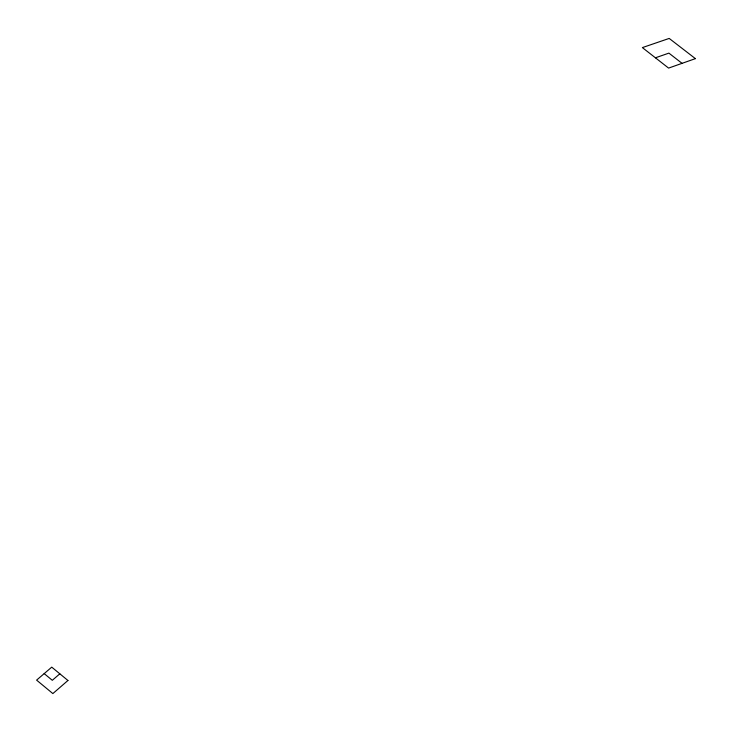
<?xml version="1.0" encoding="UTF-8"?>
<svg xmlns="http://www.w3.org/2000/svg" width="732" height="732" viewBox="0 0 732 732"><rect width="100%" height="100%" fill="white"/><g stroke="black" fill="none" stroke-linecap="round" stroke-linejoin="round"><path stroke-width="1.1" d="M59.832 673.806L52.301 680.303L44.194 673.614M655.424 57.801L668.902 53.125L682.059 63.345M67.939 680.486L52.86 693.579L36.6 680.12L51.743 667.145L67.939 680.486M695.4 58.633L668.591 68.094L642.376 47.598L669.194 38.421L695.4 58.633"/></g></svg>
